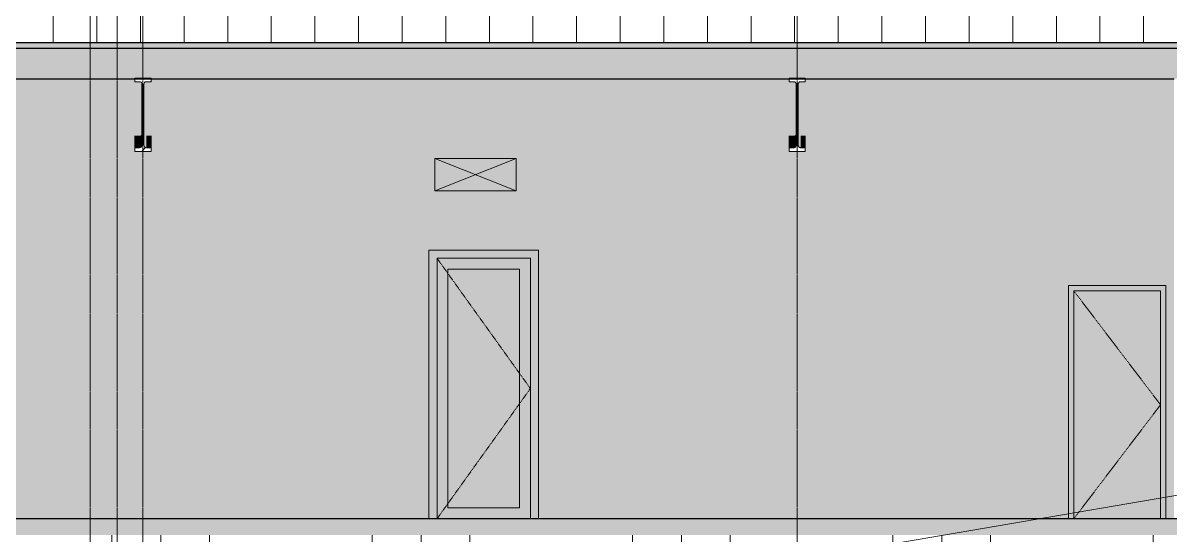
# Model space of a CAD drawing. Header units: inches. Extents: x 21380 to 98133, y -290 to 853.
# Drawn here: x 27766.5 to 28189.5, y -6 to 182.7 of the extents above; entities that cross this region are included whole.
import ezdxf

# ---------------------------------------------------------------- set-up
doc = ezdxf.new("R2010")
doc.units = ezdxf.units.IN
doc.header["$MEASUREMENT"] = 0
doc.linetypes.add('Dash 1_16_', pattern=[0.12499999999999999, 0.06249999999999999, -0.06249999999999999])
doc.linetypes.add('Grid Line 1_2_', pattern=[0.8749999999999999, 0.4999999999999999, -0.125, 0.125, -0.125])
for name, color, linetype, lineweight in [('A-ANNO-IDEN', 131, 'Continuous', 9), ('A-CLNG', 13, 'Continuous', 9), ('A-CLNG-PATT', 13, 'Continuous', 25), ('A-DOOR', 31, 'Continuous', 9), ('A-DOOR-FRAM', 31, 'Continuous', 9), ('A-DOOR-GLAZ', 31, 'Continuous', 9), ('A-FLOR', 192, 'Continuous', 9), ('A-FLOR-LEVL', 51, 'Continuous', 9), ('A-FLOR-PATT', 8, 'Continuous', 25), ('A-ROOF', 132, 'Continuous', 9), ('A-ROOF-PATT', 132, 'Continuous', 9), ('C-TOPO', 7, 'Continuous', 9), ('I-WALL', 2, 'Continuous', 9), ('M-HVAC-DUCT-ANNO', 70, 'Continuous', 9), ('S-BEAM', 12, 'Continuous', 9), ('S-GRID', 1, 'Continuous', 9)]:
    doc.layers.add(name, color=color, linetype=linetype, lineweight=lineweight)
pattern_1 = [(45, (22033.272, 107.706), (-19.00703027829439, 19.0070302782944), []), (45, (22033.272, 136.506), (-19.00703027829439, 19.0070302782944), [])]

# ---------------------------------------------------------------- blocks, each defined once
blk = doc.blocks.new('Struct_Xcel_Sports Complex_rvt-2-Building Section - North_South looking East _ Clinic')
at = {"layer": 'A-FLOR-PATT', "lineweight": 9}
h = blk.add_hatch(dxfattribs=at)
h.set_pattern_fill('FP_21', style=0, pattern_type=2)
h.set_pattern_definition([(49.99999999999999, (22033.272, 107.706), (55.08540092433552, -4.819842010399984), [5.76, -63.36]), (355, (22033.272, 107.706), (-10.65568887076341, 57.76853117995548), [4.608000000000001, -50.688]), (100.451, (22037.863, 107.305), (44.42946763329039, 52.94866132228842), [4.895, -53.848]), (46.184, (22033.272, 123.066), (81.96444173651602, -12.71212223907837), [8.64, -95.04]), (96.636, (22040.103, 122.007), (71.78149636030851, 74.81237833590787), [7.343, -80.77199999999999]), (351.184, (22033.272, 123.066), (71.78194683429966, 74.81243234033883), [6.912000000000001, -76.032]), (21, (22040.952, 119.226), (45.84207144938917, -30.92146111083851), [5.76, -63.36]), (326, (22040.952, 119.226), (18.68706418402729, 55.69147629738364), [4.608000000000001, -50.688]), (71.45100000000001, (22044.772, 116.65), (64.52890835799828, 24.77010932808051), [4.895, -53.848]), (37.50000000000001, (22033.272, 107.706), (0.933894640541661, 25.56681620382889), [2.534, -47.53899999999999, 2.534, -48.922, -50.88]), (37.50000000000001, (22033.272, 107.706), (0.933894640541661, 25.56681620382889), [-101.53, 2.534, -48.346]), (7.499999999999999, (22033.272, 107.706), (20.20403996418253, 30.29130269773347), [2.534, -26.803, 2.534, -46.387, -19.392]), (7.499999999999999, (22033.272, 107.706), (20.20403996418253, 30.29130269773347), [-78.259, 2.534, -16.858]), (327.5, (22016.146, 107.706), (40.99778450279307, -1.732402627145404), [2.534, -16.666, 2.534, -57.37, -79.488]), (327.5, (22016.146, 107.706), (40.99778450279307, -1.732402627145404), [-79.104, 2.534, -76.954]), (317.5, (22008.466, 107.706), (44.78888311775997, 7.687838582048734), [2.534, -22.426, 2.534, -37.248, -56.448]), (317.5, (22008.466, 107.706), (44.78888311775997, 7.687838582048734), [-64.742, 2.534, -53.91399999999999])])
h.paths.add_polyline_path([(22104.33448503189, -5.999999999999658), (22790.8028103964, -5.999999999999658), (22790.8028103964, 0), (20899.55281039642, 0), (20899.55281039642, -5.999999999999658), (21794.48648503188, -5.999999999999658)], flags=0)
at = {"layer": 'A-FLOR', "color": 250, "lineweight": 25}
blk.add_line((22790.8028103964, 0), (20899.55281039642, 0), dxfattribs=at)
blk = doc.blocks.new('W-Wide Flange - 2_-3_ deep-1401635-Building Section - North_South looking East _ Clinic')
at = {"layer": 'S-BEAM'}
h = blk.add_hatch(dxfattribs=at)
h.set_pattern_fill('FP_13', color=256, style=0, pattern_type=2)
h.set_pattern_definition(pattern_1)
h.paths.add_polyline_path([(21382.05281039638, 135.4004112833011), (21388.05281039638, 135.4004112833018), (21388.05281039638, 136.7615913269072), (21386.11976676516, 136.7839248465949), (21385.76290447273, 136.9559297847489), (21385.51594810395, 137.2658719735545), (21385.42781039638, 137.6523635613264), (21385.45012455454, 160.3701018111168), (21385.62198037699, 160.7272737455106), (21385.93165386857, 160.9744443931747), (21386.31781039638, 161.0626585759901), (21388.05281039638, 161.0626585759901), (21388.05281039638, 162.4238386195962), (21382.05281039638, 162.4238386195961), (21382.05281039638, 161.06265857599), (21383.9858540276, 161.0403250563029), (21384.34271632004, 160.8683201181483), (21384.58967268882, 160.5583779293431), (21384.67781039638, 160.1718863415716), (21384.65549623823, 137.4541480917808), (21384.48364041578, 137.096976157387), (21384.1739669242, 136.8498055097233), (21383.78781039638, 136.7615913269071), (21382.05281039638, 136.7615913269071)], flags=0)
for points in [[(21382.05281039638, 136.7615913269071), (21383.78781039638, 136.7839248465949), (21383.78781039638, 141.1593409168789), (21382.05281039638, 141.1593409168789), (21382.05281039638, 136.7839248465949)], [(21383.78781039638, 136.7615913269071), (21384.23281039637, 136.8868113952458), (21384.48364041578, 137.096976157387), (21384.65549623823, 137.4541480917808), (21384.67781039638, 137.6523635613264), (21384.61007757532, 141.7186622366793), (21384.41713543163, 141.4253674643524), (21384.1189787849, 141.227134297396), (21383.78781039638, 141.1593409168789), (21383.78781039638, 136.7839248465949)], [(21386.31781039638, 136.7615913269072), (21386.31781039638, 141.1593409168789), (21385.87281039637, 141.2824860459994), (21385.59553338629, 141.5335500160306), (21385.44224842355, 141.9218609307067), (21385.42781039638, 142.050113151297), (21385.45813641097, 137.4312316546911), (21385.68848536112, 137.0304134682714), (21385.93165386857, 136.8498055097234), (21386.11976676516, 136.7839248465949)], [(21388.05281039638, 136.7615913269072), (21388.05281039638, 141.1593409168789), (21386.31781039638, 141.1593409168789), (21386.31781039638, 136.7615913269072), (21387.81098503188, 136.7615913269072)]]:
    blk.add_hatch(color=256, dxfattribs=at).paths.add_polyline_path(points, flags=0)
at = {"layer": 'S-BEAM', "lineweight": 15}
for p, q in [((21388.05281039638, 162.4238386195964), (21382.05281039638, 162.4238386195964)), ((21382.05281039638, 162.4238386195964), (21382.05281039638, 161.0626585759905)), ((21382.05281039638, 161.0626585759905), (21383.78781039638, 161.0626585759905)), ((21386.31781039639, 161.0626585759905), (21388.05281039638, 161.0626585759905)), ((21388.05281039638, 161.0626585759905), (21388.05281039638, 162.4238386195964)), ((21384.67781039638, 160.1718863415719), (21384.67781039638, 137.6523635613263)), ((21385.42781039638, 137.6523635613263), (21385.42781039638, 160.1718863415719)), ((21383.78781039638, 136.7615913269077), (21382.05281039638, 136.7615913269077)), ((21382.05281039638, 136.7615913269077), (21382.05281039638, 135.4004112833017)), ((21382.05281039638, 135.4004112833017), (21388.05281039638, 135.4004112833017)), ((21388.05281039638, 136.7615913269077), (21386.31781039639, 136.7615913269077)), ((21388.05281039638, 135.4004112833017), (21388.05281039638, 136.7615913269077))]:
    blk.add_line(p, q, dxfattribs=at)
at = {"layer": 'S-BEAM'}
for p, q in [((21382.05281039638, 141.1593409168791), (21382.05281039638, 136.7615913269077)), ((21388.05281039638, 136.7615913269077), (21388.05281039638, 141.1593409168791))]:
    blk.add_line(p, q, dxfattribs=at)
at = {"layer": 'S-BEAM', "lineweight": 15, "flags": 128}
for points in [[(21383.78781039638, 161.0626585759905), (21383.98585402761, 161.0403250563031), (21384.1739669242, 160.9744443931749), (21384.34271632004, 160.8683201181487), (21384.48364041578, 160.7272737455108), (21384.58967268882, 160.5583779293435), (21384.65549623823, 160.3701018111171), (21384.67781039638, 160.1718863415719)], [(21385.42781039638, 160.1718863415719), (21385.45012455454, 160.3701018111171), (21385.51594810395, 160.5583779293435), (21385.62198037699, 160.7272737455108), (21385.76290447273, 160.8683201181487), (21385.93165386857, 160.9744443931749), (21386.11976676516, 161.0403250563031), (21386.31781039639, 161.0626585759905)], [(21384.67781039638, 137.6523635613263), (21384.65549623823, 137.4541480917811), (21384.58967268882, 137.2658719735547), (21384.48364041578, 137.0969761573874), (21384.34271632004, 136.9559297847495), (21384.1739669242, 136.8498055097233), (21383.98585402761, 136.783924846595), (21383.78781039638, 136.7615913269077)], [(21386.31781039639, 136.7615913269077), (21386.11976676516, 136.7839248465951), (21385.93165386857, 136.8498055097233), (21385.76290447273, 136.9559297847495), (21385.62198037699, 137.0969761573874), (21385.51594810395, 137.2658719735547), (21385.45012455454, 137.4541480917811), (21385.42781039638, 137.6523635613263)]]:
    blk.add_lwpolyline(points, dxfattribs=at)
blk = doc.blocks.new('W-Wide Flange - 2_-3_ deep-V39-Building Section - North_South looking East _ Clinic')
at = {"layer": 'S-BEAM'}
h = blk.add_hatch(dxfattribs=at)
h.set_pattern_fill('FP_13', color=256, style=0, pattern_type=2)
h.set_pattern_definition(pattern_1)
h.paths.add_polyline_path([(21140.80281039638, 135.4004112833007), (21146.80281039638, 135.4004112833007), (21146.80281039638, 136.7615913269067), (21144.86976676516, 136.7839248465945), (21144.51290447273, 136.9559297847485), (21144.26594810395, 137.2658719735541), (21144.17781039638, 137.6523635613259), (21144.20012455454, 160.3701018111163), (21144.37198037699, 160.7272737455101), (21144.68165386857, 160.9744443931741), (21145.06781039638, 161.0626585759896), (21146.80281039638, 161.0626585759896), (21146.80281039638, 162.4238386195957), (21140.80281039638, 162.4238386195957), (21140.80281039638, 161.0626585759896), (21142.7358540276, 161.0403250563022), (21143.09271632004, 160.8683201181482), (21143.33967268882, 160.5583779293426), (21143.42781039638, 160.1718863415711), (21143.40549623823, 137.4541480917804), (21143.23364041578, 137.0969761573865), (21142.92396692419, 136.8498055097228), (21142.53781039638, 136.7615913269067), (21140.80281039638, 136.7615913269067)], flags=0)
for points in [[(21140.80281039638, 136.7615913269067), (21142.53781039638, 136.7839248465942), (21142.53781039637, 141.1593409168777), (21140.80281039638, 141.1593409168777), (21140.80281039638, 136.7839248465942)], [(21142.53781039638, 136.7615913269067), (21142.98281039637, 136.8868113952467), (21143.23364041578, 137.0969761573865), (21143.40549623823, 137.4541480917804), (21143.42781039638, 137.6523635613259), (21143.36008325827, 141.7186775660213), (21143.16713543162, 141.4253666857963), (21142.86896347153, 141.2271286105092), (21142.53781039637, 141.1593409168777), (21142.53781039638, 136.7839248465942)], [(21145.06781039638, 136.7615913269067), (21145.06781039638, 141.1593409168777), (21144.62281039637, 141.2824854681514), (21144.34552602078, 141.5335608286289), (21144.1922462299, 141.9218804167507), (21144.17781039638, 142.0501131512968), (21144.20813641098, 137.4312316546869), (21144.43848536112, 137.0304134682696), (21144.68165386857, 136.8498055097228), (21144.86976676516, 136.7839248465945)], [(21146.80281039638, 136.7615913269067), (21146.80281039638, 141.1593409168777), (21145.06781039638, 141.1593409168777), (21145.06781039638, 136.7615913269067), (21145.74223503188, 136.7615913269067)]]:
    blk.add_hatch(color=256, dxfattribs=at).paths.add_polyline_path(points, flags=0)
at = {"layer": 'S-BEAM', "lineweight": 15}
for p, q in [((21146.80281039638, 162.4238386195955), (21140.80281039638, 162.4238386195955)), ((21140.80281039638, 162.4238386195955), (21140.80281039638, 161.0626585759896)), ((21140.80281039638, 161.0626585759896), (21142.53781039638, 161.0626585759896)), ((21145.06781039639, 161.0626585759896), (21146.80281039638, 161.0626585759896)), ((21146.80281039638, 161.0626585759896), (21146.80281039638, 162.4238386195955)), ((21143.42781039638, 160.1718863415709), (21143.42781039638, 137.6523635613254)), ((21144.17781039638, 137.6523635613254), (21144.17781039638, 160.171886341571)), ((21142.53781039638, 136.7615913269068), (21140.80281039638, 136.7615913269068)), ((21140.80281039638, 136.7615913269068), (21140.80281039638, 135.4004112833008)), ((21140.80281039638, 135.4004112833008), (21146.80281039638, 135.4004112833008)), ((21146.80281039638, 136.7615913269068), (21145.06781039639, 136.7615913269068)), ((21146.80281039638, 135.4004112833008), (21146.80281039638, 136.7615913269068))]:
    blk.add_line(p, q, dxfattribs=at)
at = {"layer": 'S-BEAM'}
for p, q in [((21140.80281039638, 141.1593409168781), (21140.80281039638, 136.7615913269068)), ((21146.80281039638, 136.7615913269068), (21146.80281039638, 141.1593409168781))]:
    blk.add_line(p, q, dxfattribs=at)
at = {"layer": 'S-BEAM', "lineweight": 15, "flags": 128}
for points in [[(21142.53781039638, 161.0626585759896), (21142.7358540276, 161.0403250563022), (21142.9239669242, 160.974444393174), (21143.09271632004, 160.8683201181478), (21143.23364041578, 160.7272737455098), (21143.33967268882, 160.5583779293426), (21143.40549623823, 160.3701018111161), (21143.42781039638, 160.1718863415709)], [(21144.17781039638, 160.171886341571), (21144.20012455454, 160.3701018111161), (21144.26594810395, 160.5583779293426), (21144.37198037699, 160.7272737455099), (21144.51290447273, 160.8683201181478), (21144.68165386857, 160.974444393174), (21144.86976676516, 161.0403250563022), (21145.06781039639, 161.0626585759896)], [(21143.42781039638, 137.6523635613254), (21143.40549623823, 137.4541480917802), (21143.33967268882, 137.2658719735537), (21143.23364041578, 137.0969761573865), (21143.09271632004, 136.9559297847485), (21142.9239669242, 136.8498055097223), (21142.7358540276, 136.7839248465941), (21142.53781039638, 136.7615913269068)], [(21145.06781039639, 136.7615913269068), (21144.86976676516, 136.7839248465941), (21144.68165386857, 136.8498055097224), (21144.51290447273, 136.9559297847485), (21144.37198037699, 137.0969761573865), (21144.26594810395, 137.2658719735537), (21144.20012455454, 137.4541480917802), (21144.17781039638, 137.6523635613254)]]:
    blk.add_lwpolyline(points, dxfattribs=at)
blk = doc.blocks.new('Single-Glass 1 - 2_  10 7_16_ x96_-1318953-Building Section - North_South looking East _ Clinic')
at = {"layer": 'A-DOOR'}
h = blk.add_hatch(color=256, dxfattribs=at)
h.paths.add_polyline_path([(21252.24031039714, 0), (21286.67781039714, 0), (21286.67781039714, 95.99999999999999), (21252.24031039714, 95.99999999999999), (21252.24031039714, 76.42904809911668)], flags=0)
h.paths.add_polyline_path([(21256.24031039714, 4.000000000000113), (21256.24031039714, 92.00000000000021), (21282.67781039714, 92.00000000000021), (21282.67781039714, 4.000000000000113)], flags=0)
at = {"layer": 'A-DOOR-FRAM'}
blk.add_hatch(color=256, dxfattribs=at).paths.add_polyline_path([(21249.24031039714, 0), (21252.24031039714, 0), (21252.25248503188, 95.99999999999999), (21286.67781039714, 95.95954809911676), (21286.67781039714, 0), (21289.67781039714, 0), (21289.67781039714, 99.00000000000033), (21249.24031039714, 99.00000000000033), (21249.24031039714, 76.42904809911668)], flags=0)
at = {"layer": 'A-DOOR-GLAZ'}
blk.add_hatch(color=256, dxfattribs=at).paths.add_polyline_path([(21256.24031039714, 4.000000000000113), (21282.67781039714, 4.000000000000113), (21282.67781039714, 92.00000000000021), (21256.24031039714, 92.00000000000021), (21256.24031039714, 30.43750000000045)], flags=0)
at = {"layer": 'A-DOOR', "linetype": 'Dash 1_16_'}
for p, q in [((21252.24031039714, 95.99999999999996), (21286.67781039714, 47.99999999999997)), ((21252.24031039714, -9.086413254584986e-16), (21286.67781039714, 47.99999999999999))]:
    blk.add_line(p, q, dxfattribs=at)
at = {"layer": 'A-DOOR'}
for p, q in [((21256.24031039714, 91.99999999999996), (21282.67781039714, 91.99999999999996)), ((21256.24031039714, 3.999999999999996), (21256.24031039714, 91.99999999999996)), ((21282.67781039714, 91.99999999999996), (21282.67781039714, 3.999999999999996)), ((21282.67781039714, 3.999999999999996), (21256.24031039714, 3.999999999999996))]:
    blk.add_line(p, q, dxfattribs=at)
at = {"layer": 'A-DOOR-FRAM'}
for p, q in [((21289.67781039714, 98.99999999999994), (21249.24031039714, 98.99999999999994)), ((21249.24031039714, 98.99999999999994), (21249.24031039714, 0)), ((21289.67781039714, 0), (21289.67781039714, 98.99999999999994)), ((21252.24031039714, 0), (21252.24031039714, 95.99999999999996)), ((21252.24031039714, 95.99999999999996), (21286.67781039714, 95.99999999999996)), ((21286.67781039714, 95.99999999999996), (21286.67781039714, 0))]:
    blk.add_line(p, q, dxfattribs=at)
at = {"layer": 'A-DOOR-GLAZ'}
for p, q in [((21256.24031039714, 91.99999999999996), (21256.24031039714, 3.999999999999996)), ((21282.67781039714, 91.99999999999996), (21256.24031039714, 91.99999999999996)), ((21282.67781039714, 91.99999999999996), (21282.67781039714, 3.999999999999996)), ((21282.67781039714, 3.999999999999999), (21256.24031039714, 3.999999999999999))]:
    blk.add_line(p, q, dxfattribs=at)
blk = doc.blocks.new('Single-Flush - 32_ x 84_-489871-Building Section - North_South looking East _ Clinic')
at = {"layer": 'A-DOOR'}
blk.add_hatch(color=256, dxfattribs=at).paths.add_polyline_path([(21487.05281039653, 0), (21519.05281039653, 0), (21519.05281039653, 83.99999999999521), (21487.05281039653, 84.00000000000033), (21487.05281039653, 76.42904809911668)], flags=0)
at = {"layer": 'A-DOOR-FRAM'}
blk.add_hatch(color=256, dxfattribs=at).paths.add_polyline_path([(21487.05281039653, 0), (21487.05281039653, 84.00000000000033), (21519.05281039653, 84.00000000000033), (21519.05281039653, 0), (21521.05281039653, 0), (21521.05281039653, 86.00000000000021), (21485.05281039653, 86.00000000000021), (21485.05281039653, 0)], flags=0)
at = {"layer": 'A-DOOR', "linetype": 'Dash 1_16_'}
for p, q in [((21487.05281039653, 83.99999999999997), (21519.05281039653, 41.99999999999998)), ((21487.05281039653, -1.773666454062932e-15), (21519.05281039653, 41.99999999999999))]:
    blk.add_line(p, q, dxfattribs=at)
at = {"layer": 'A-DOOR-FRAM'}
for p, q in [((21521.05281039653, 85.99999999999997), (21485.05281039653, 85.99999999999997)), ((21485.05281039653, 85.99999999999997), (21485.05281039653, 0)), ((21521.05281039653, 0), (21521.05281039653, 85.99999999999997)), ((21487.05281039653, 0), (21487.05281039653, 83.99999999999997)), ((21487.05281039653, 83.99999999999997), (21519.05281039653, 83.99999999999997)), ((21519.05281039653, 83.99999999999997), (21519.05281039653, 0))]:
    blk.add_line(p, q, dxfattribs=at)

msp = doc.modelspace()

# ---------------------------------------------------------------- hatches: boundary and pattern name
at = {"layer": 'A-CLNG-PATT', "lineweight": 5}
msp.add_hatch(color=256, dxfattribs=at).paths.add_polyline_path([(28306.50660584569, 173.3031747565832), (29453.49693121018, 173.3031747565832), (29453.49693121018, 173.4333830899473), (27558.49693121015, 173.3708288600023), (27558.49693121015, 173.3031747565832), (28267.77560584569, 173.3031747565832)], flags=0)
at = {"layer": 'A-CLNG-PATT', "lineweight": 9}
h = msp.add_hatch(dxfattribs=at)
h.set_pattern_fill('FP_16', color=256, style=0, pattern_type=2)
h.set_pattern_definition([(161.57, (22034.232, 108.666), (-7.680223697288786, -0.0009795936816989759), [0, -54.643, 6.067, 0]), (18.43, (22032.312, 108.666), (-7.680223697288786, 0.00097959368169942), [0, -54.643, 6.067, 0]), (108.43, (22034.232, 108.666), (3.838295292656201, -19.20136532245489), [18.21099999999999, -42.49899999999999]), (71.57, (22032.312, 108.666), (3.838295292656203, 19.20136532245489), [18.211, -42.499])])
h.paths.add_polyline_path([(27558.49693121015, 162.1685218263509), (29453.49693121018, 162.1685218263509), (29453.49693121018, 173.3031747565832), (27558.49693121015, 173.3031747565832), (27558.49693121015, 164.3162980991167)], flags=0)
at = {"layer": 'A-ROOF'}
msp.add_hatch(color=256, dxfattribs=at).paths.add_polyline_path([(27555.99693120967, 173.4333830899473), (29453.4969312102, 173.4333830899473), (29453.4969312102, 175.4351184481914), (27555.99693120967, 175.4351184481914), (27555.99693120967, 174.0815480991167)], flags=0)
at = {"layer": 'A-ROOF-PATT'}
h = msp.add_hatch(dxfattribs=at)
h.set_pattern_fill('FP_17', color=256, style=0, pattern_type=2)
h.set_pattern_definition([(90, (180.953, -760.1560000000001), (-16.082, 9.847384911943867e-16), [])])
h.paths.add_polyline_path([(29119.8576058457, 175.4351184481914), (29451.99693121018, 175.4915337156679), (29451.99693121018, 188.2178778037636), (29400.24693121015, 188.2178778037636), (29400.24693121015, 181.0771443437846), (29395.46568121015, 181.0771443437846), (29395.46568121015, 177.2230861371072), (29368.46568121015, 177.2230861371068), (29368.46568121015, 181.0771443437846), (29356.05943121015, 181.0771443437846), (29356.05943121015, 176.5329819704403), (29343.05943121015, 176.5329819704403), (29343.05943121015, 181.0771443437846), (29336.87193121015, 181.0771443437846), (29336.87193121015, 188.2178778037636), (29165.18443121015, 188.2178778037636), (29165.18443121015, 182.2204819704442), (29145.37193121016, 182.2204819704442), (29145.37193121017, 179.6002837147578), (29119.85772862667, 179.6002837147578), (29119.85772862667, 178.9641730991169)], flags=0)
h.paths.add_polyline_path([(27555.99693120967, 175.4351184481914), (29119.8576058457, 175.4351184481914), (29119.77818121017, 179.6002837147578), (29099.99693121016, 179.6002837147578), (29099.99693121016, 177.077252803777), (29074.37193121016, 177.077252803777), (29074.37193121016, 179.6002837147578), (29070.99693121017, 179.6002837147578), (29070.99693121017, 188.720481970367), (29039.74693121, 188.7056266748033), (29039.74693120999, 187.7074194704515), (29037.49693121015, 187.7074194704515), (29037.49693121015, 187.4391903037318), (29018.94678703456, 187.4391903037318), (29018.92390913414, 178.0515216238846), (29017.86469868843, 177.9969637314608), (29015.04707538583, 178.05350105929), (29015.04707538583, 185.0027804596213), (29009.14285905832, 185.0027804596213), (29009.07255416351, 181.1257893838803), (29008.49693121023, 181.609213485098), (29008.49693121023, 176.4359861273469), (29005.68443121024, 176.4359861273469), (29005.68443121023, 187.4391903037318), (27788.74693121015, 187.452252803786), (27788.74693121015, 187.6032944704576), (27555.99693120966, 187.6032944704576)], flags=0)
h.paths.add_polyline_path([(29008.49693121023, 184.924587672559), (29008.60630621015, 184.9286867711946), (29008.52205144695, 185.0126518151312), (29008.49774586479, 184.9286867711946)], flags=0)
at = {"layer": 'C-TOPO'}
h = msp.add_hatch(dxfattribs=at)
h.set_pattern_fill('FP_14', color=256, style=0, pattern_type=2)
h.set_pattern_definition([(0, (22033.272, 107.706), (48, 48), [48, -48]), (0, (22033.272, 125.706), (48, 48), [48, -48]), (0, (22033.272, 143.706), (48, 48), [48, -48]), (90, (22039.272, 149.706), (-48, 48), [48, -48]), (90, (22057.272, 149.706), (-48, 48), [48, -48]), (90, (22075.272, 149.706), (-48, 48), [48, -48])])
h.paths.add_polyline_path([(28926.2026058457, -79.81495190088388), (29700.8226058457, -79.81495190088388), (29700.8226058457, 0), (29467.74693121021, -3.059312803088687e-10), (29467.74693121021, -36.00000000000033), (29470.74693121022, -36.00000000000033), (29470.74693121022, -47.99999999999999), (29452.74693121022, -47.99999999999999), (29452.74693121022, -36.00000000000033), (29457.74693121021, -36.00000000000033), (29457.74693121021, -5.999999999999658), (27566.49693121023, -5.999999999999658), (27566.49693121023, -36.00000000000033), (27571.49693121023, -36.00000000000033), (27571.49693121023, -47.99999999999999), (27553.49693121023, -47.99999999999999), (27553.49693121023, -36.00000000000033), (27556.49693121023, -36.00000000000033), (27556.49693121023, -3.059312803088687e-10), (27222.03860584569, 0), (27222.03860584569, -79.81495190088388), (28771.2786058457, -79.81495190088388)], flags=0)
h.paths.add_polyline_path([(29202.55196226748, -24), (29202.55196226748, -12.00000000000034), (29218.55196226748, -12.00000000000034), (29218.55196226748, -24)], flags=0)
at = {"layer": 'I-WALL'}
h = msp.add_hatch(color=256, dxfattribs=at)
h.paths.add_polyline_path([(27577.55943120993, 0), (27577.55943120993, 86.99999999999999), (27619.55943120993, 86.99999999999999), (27619.55943120993, 0), (27916.18443121095, 0), (27916.18443121095, 99.00000000000033), (27956.62193121095, 99.00000000000033), (27956.62193121095, 0), (28151.99693121034, 0), (28151.99693121034, 86.00000000000021), (28187.99693121034, 86.00000000000021), (28187.99693121034, 0), (28190.99693121034, 0), (28190.99693121034, 162.1685218263509), (28054.9969312102, 162.1685218263509), (28054.9969312102, 161.0626585759904), (28053.06388757897, 161.0403250563033), (28052.70702528654, 160.8683201181489), (28052.46006891776, 160.5583779293434), (28052.3719312102, 160.1718863415717), (28052.43966403124, 141.7186622366861), (28052.58957310822, 141.4684378699667), (28052.93076282167, 141.2271342973933), (28053.26193121019, 141.1593409168786), (28054.9969312102, 141.1593409168786), (28054.9969312102, 135.4004112833015), (28048.99693121018, 135.4004112833015), (28048.99693121018, 141.1593409168786), (28051.06309959871, 141.2271342973933), (28051.31310222157, 141.3771716582409), (28051.55419838914, 141.718662236681), (28051.6219312102, 142.050113151331), (28051.59961705204, 160.3701018111171), (28051.42776122959, 160.727273745511), (28051.11808773801, 160.9744443931748), (28050.73193121019, 161.0626585759904), (28048.9969312102, 161.0626585759904), (28048.9969312102, 162.1685218263509), (27813.74693121019, 162.1685218263509), (27813.74693121019, 161.0626585759897), (27811.81388757897, 161.0403250563023), (27811.45702528654, 160.8683201181483), (27811.21006891776, 160.5583779293428), (27811.12193121019, 160.1718863415714), (27811.18965834829, 141.7186775660223), (27811.33957964501, 141.4684305489513), (27811.68077813504, 141.2271286105074), (27812.0119312102, 141.1593409168779), (27813.74693121019, 141.1593409168779), (27813.74693121019, 135.4004112833008), (27807.74693121018, 135.4004112833008), (27807.74693121018, 141.1593409168779), (27809.81308428535, 141.2271286105108), (27810.06310953623, 141.3771782006987), (27810.30420407209, 141.7186775660263), (27810.37193121019, 142.0501131513239), (27810.34961705204, 160.3701018111164), (27810.17776122958, 160.72727374551), (27809.868087738, 160.9744443931741), (27809.48193121019, 161.0626585759897), (27807.74693121019, 161.0626585759897), (27807.74693121019, 162.1685218263509), (27572.49693121027, 162.1685218263509), (27572.49693121027, 161.0626585759887), (27570.55016022573, 161.0355174798089), (27570.20702528662, 160.8683201181466), (27569.96006891784, 160.5583779293414), (27569.87193121027, 160.17188634157), (27569.93807997506, 153.7333472608333), (27570.09139515286, 153.4768093815387), (27570.43503121518, 153.2359613046878), (27570.76193121027, 153.1697530663411), (27572.49693121027, 153.1697530663411), (27572.49693121027, 149.8810827883584), (27574.74693121019, 149.8810827883584), (27574.74693121019, 0)], flags=0)
h.paths.add_polyline_path([(27919.19660584569, 120.8203181467411), (27918.33321393386, 120.8203181467411), (27918.33321393386, 132.8203181467414), (27948.33321393386, 132.8203181467414), (27948.33321393386, 120.8203181467411), (27928.87935584569, 120.8203181467411)], flags=0)
h.paths.add_polyline_path([(27594.56858788519, 120.8203181467418), (27593.80214523142, 120.8203181467418), (27593.80214523142, 132.8203181467421), (27623.80214523142, 132.8203181467421), (27623.80214523142, 120.8203181467418), (27609.34860584569, 120.8203181467418)], flags=0)
h.paths.add_polyline_path([(27567.62193121019, 153.1697530663411), (27568.55883120536, 153.2359613046872), (27568.81514109046, 153.3894074332223), (27569.05578244548, 153.7333472608367), (27569.12193121027, 154.0605253007912), (27569.09961705211, 160.3701018111147), (27568.92776122967, 160.7272737455087), (27568.61808773809, 160.9744443931731), (27568.13430137519, 161.0626585759887), (27567.2469312096, 161.0403250563013), (27567.27622808519, 153.1697530663411), (27567.49070421106, 153.1697530663411)], flags=0)
at = {"layer": 'M-HVAC-DUCT-ANNO'}
msp.add_hatch(color=256, dxfattribs=at).paths.add_polyline_path([(27928.8793558457, 120.8203181467411), (27948.33321393387, 120.8203181467411), (27948.33321393387, 132.8203181467414), (27918.33321393387, 132.8203181467414), (27918.33321393387, 120.8203181467411), (27919.1966058457, 120.8203181467411)], flags=0)

# ---------------------------------------------------------------- linework, layer by layer
at = {"layer": 'A-ANNO-IDEN', "color": 153}
msp.add_line((28272.42885848869, 22.42219604341443), (27357.80999998042, -133.6436961356136), dxfattribs=at)
at = {"layer": 'A-CLNG', "lineweight": 25}
for p, q in [((29453.49693121018, 173.303174756583), (27558.49693121016, 173.303174756583)), ((27558.49693121016, 162.1685218263505), (28190.99693121034, 162.1685218263505))]:
    msp.add_line(p, q, dxfattribs=at)
at = {"layer": 'A-FLOR-LEVL', "linetype": 'Grid Line 1_2_'}
msp.add_line((27028.5449504934, 0), (30327.83746533118, 0), dxfattribs=at)
at = {"layer": 'A-ROOF', "lineweight": 25}
for p, q in [((29451.99693121018, 175.43511844819), (27555.99693120967, 175.4351184481912)), ((27555.99693120967, 173.4333830899471), (29453.4969312102, 173.4333830899471))]:
    msp.add_line(p, q, dxfattribs=at)
at = {"layer": 'M-HVAC-DUCT-ANNO'}
for p, q in [((27948.33321393387, 132.8203181467412), (27918.33321393387, 120.8203181467411)), ((27918.33321393387, 132.8203181467412), (27948.33321393387, 120.8203181467411)), ((27918.33321393387, 132.8203181467412), (27948.33321393387, 132.8203181467412)), ((27918.33321393387, 120.8203181467411), (27918.33321393387, 132.8203181467412)), ((27948.33321393387, 132.8203181467412), (27948.33321393387, 120.8203181467411)), ((27948.33321393387, 120.8203181467411), (27918.33321393387, 120.8203181467411))]:
    msp.add_line(p, q, dxfattribs=at)
at = {"layer": 'S-GRID', "linetype": 'Grid Line 1_2_'}
for p, q in [((27791.24693121012, -273.1608068449274), (27791.24693121012, 738.6570754422745)), ((27801.24693121012, -273.1608068449274), (27801.24693121012, 738.6570754422745)), ((27810.74693121016, -273.1608068449274), (27810.74693121016, 738.6570754422745)), ((28051.99693121016, -273.1608068449274), (28051.99693121016, 738.6570754422745)), ((28051.99693121016, -273.1608068449274), (28051.99693121016, 738.6570754422745))]:
    msp.add_line(p, q, dxfattribs=at)

# ---------------------------------------------------------------- block references
at = {"color": 10, "lineweight": 5}
msp.add_blockref('Struct_Xcel_Sports Complex_rvt-2-Building Section - North_South looking East _ Clinic', (6666.944120813811, 0), dxfattribs=at)
at = {"layer": 'A-DOOR'}
for name in ['Single-Glass 1 - 2_  10 7_16_ x96_-1318953-Building Section - North_South looking East _ Clinic', 'Single-Flush - 32_ x 84_-489871-Building Section - North_South looking East _ Clinic']:
    msp.add_blockref(name, (6666.944120813811, 0), dxfattribs=at)
at = {"layer": 'S-BEAM'}
for name in ['W-Wide Flange - 2_-3_ deep-V39-Building Section - North_South looking East _ Clinic', 'W-Wide Flange - 2_-3_ deep-1401635-Building Section - North_South looking East _ Clinic']:
    msp.add_blockref(name, (6666.944120813811, 0), dxfattribs=at)

doc.saveas('drawing.dxf')
